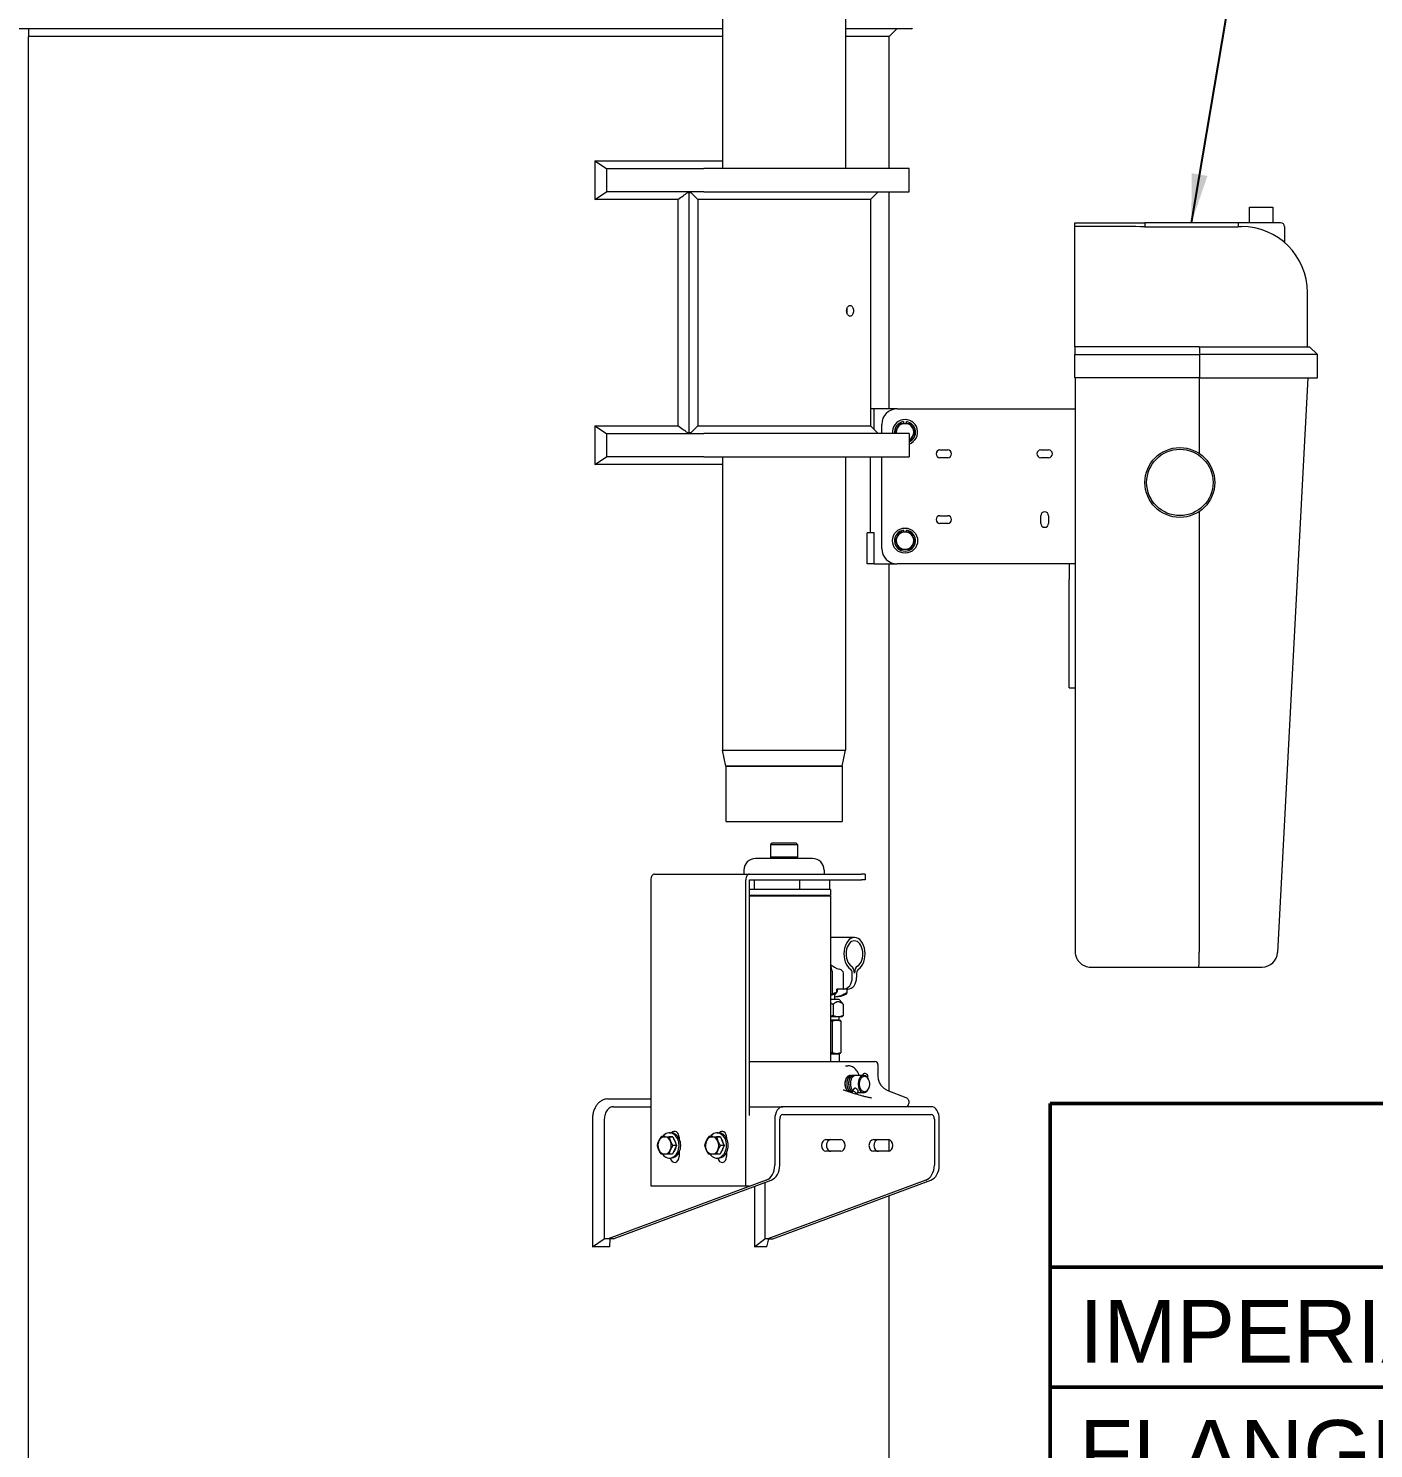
# Model space of a CAD drawing. Header units: inches. Extents: x 20 to 536, y 8 to 344.
# Drawn here: x 425.01 to 468.37, y 98.01 to 143.8 of the extents above; entities that cross this region are included whole.
import ezdxf
from ezdxf.enums import TextEntityAlignment as Align

# ---------------------------------------------------------------- set-up
doc = ezdxf.new("R2010")
doc.units = ezdxf.units.IN
doc.header["$LTSCALE"] = 16
doc.header["$MEASUREMENT"] = 0
doc.layers.get('0').update_dxf_attribs({"lineweight": 25})
for name, color, linetype, lineweight in [('Sketch Geometry(MEMCOR)', 7, 'Continuous', 50), ('Symbol (ANSI)', 7, 'Continuous', 25), ('Symbols(MEMCOR)', 7, 'Continuous', 25), ('Visible (ANSI)', 7, 'Continuous', 50)]:
    doc.layers.add(name, color=color, linetype=linetype, lineweight=lineweight)
doc.styles.add('MEMCOR', font='arial.ttf')
doc.styles.get("Standard").update_dxf_attribs({"font": 'arial.ttf'})
doc.styles.add('Standard D-E', font='arial.ttf')
doc.dimstyles.new('in [mm] D-E NeptuneBenson$7', dxfattribs={"dimscale": 16, "dimtxt": 0.15, "dimasz": 0.098425, "dimexe": 0.125, "dimexo": 0.063, "dimgap": 0.031496, "dimtad": 0, "dimtih": 1, "dimtoh": 1, "dimdec": 4, "dimrnd": 1e-08, "dimzin": 3, "dimdsep": 46, "dimlunit": 5, "dimtxsty": 'Standard D-E', "dimcen": 0.09, "dimdle": 0.393701, "dimclrd": 256, "dimclre": 256, "dimclrt": 256, "dimadec": 1, "dimazin": 1, "dimtfac": 1, "dimtofl": 0, "dimtmove": 0, "dimatfit": 3, "dimfxl": 1, "dimfrac": 1, "dimtolj": 1, "dimtzin": 4, "dimlwd": -1, "dimlwe": -1, "dimarcsym": 0})

# ---------------------------------------------------------------- blocks, each defined once
blk = doc.blocks.new('NOTES')
at = {"layer": 'Sketch Geometry(MEMCOR)'}
for p, q in [((-2.075, 1.85), (2.075, 1.85)), ((-2.075, -1.85), (-2.075, 1.85)), ((-2.075, 1.55), (2.075, 1.55)), ((-2.075, 1.33), (2.075, 1.33))]:
    blk.add_line(p, q, dxfattribs=at)
at = {"layer": 'Symbols(MEMCOR)', "color": 7, "insert": (-2.0218, 1.49), "char_height": 0.114972, "attachment_point": 1, "style": 'MEMCOR'}
blk.add_mtext('\\fArial|b0|i0;IMPERIAL CONNECTIONS', dxfattribs=at)
at = {"layer": 'Symbols(MEMCOR)', "color": 7, "insert": (-2.0218, 1.27), "char_height": 0.114972, "width": 3.913787, "attachment_point": 1, "style": 'MEMCOR'}
blk.add_mtext('\\fArial|b0|i0;FLANGES CONFORM TO ANSI B16.5, CLASS 150', dxfattribs=at)
at = {"layer": 'Symbols(MEMCOR)', "color": 7, "lineweight": 30, "flags": 63}
for tag, p in [('@Special_Notes', (-2.0218, -1.4827)), ('@Special_Notes1', (-2.0218, -1.6773))]:
    blk.add_attdef(tag, text='', height=0.115, dxfattribs=at).set_placement(p, align=Align.TOP_LEFT)

msp = doc.modelspace()

# ---------------------------------------------------------------- linework, layer by layer
at = {"layer": 'Visible (ANSI)', "linetype": 'Continuous', "lineweight": 18}
for p, q in [((447.382772, 150.28516), (447.382772, 139.28516)), ((451.352772, 150.28516), (451.352772, 139.28516)), ((447.382772, 143.78516), (396.539119, 143.78516)), ((425.009202, 143.78516), (425.009202, 143.53516)), ((453.47927, 143.78516), (451.352772, 143.78516)), ((452.758626, 143.53516), (453.008603, 143.78516)), ((425.009202, 75.28516), (425.009202, 143.53516)), ((447.382772, 143.53516), (425.009202, 143.53516)), ((452.758626, 143.53516), (451.352772, 143.53516)), ((452.761224, 139.28516), (452.761224, 143.537759)), ((443.263398, 139.534648), (443.263398, 138.285672)), ((443.263398, 139.534648), (447.382772, 139.534648)), ((443.263398, 139.534648), (443.645843, 139.28516)), ((443.645843, 139.28516), (446.777338, 139.28516)), ((443.645843, 139.28516), (443.645843, 138.53516)), ((453.397772, 139.28516), (446.777338, 139.28516)), ((453.397772, 138.53516), (453.397772, 139.28516)), ((443.263398, 138.285672), (443.645843, 138.53516)), ((445.943654, 138.285672), (443.263398, 138.285672)), ((446.777338, 138.53516), (443.645843, 138.53516)), ((445.943654, 138.285672), (445.943654, 130.984648)), ((446.262375, 138.51016), (446.298435, 138.51016)), ((446.298435, 138.51016), (446.361272, 138.51016)), ((446.298435, 138.51016), (446.298435, 130.76016)), ((446.586272, 138.28516), (446.336272, 138.53516)), ((446.586272, 138.28516), (446.586272, 130.98516)), ((452.149272, 138.28516), (446.586272, 138.28516)), ((446.777338, 138.53516), (453.397772, 138.53516)), ((452.149272, 138.28516), (452.399272, 138.53516)), ((452.149272, 138.28516), (452.149272, 130.98516)), ((452.761224, 131.53516), (452.761224, 138.53516)), ((464.376187, 137.53516), (464.376187, 138.03516)), ((464.376187, 138.03516), (465.126187, 138.03516)), ((465.126187, 138.03516), (465.126187, 137.53516)), ((458.737553, 137.53516), (460.995995, 137.53516)), ((458.737553, 137.41016), (458.737553, 137.53516)), ((458.737553, 135.28516), (458.737553, 137.41016)), ((459.852353, 137.41016), (458.737553, 137.41016)), ((464.001187, 137.53516), (460.995995, 137.53516)), ((460.995995, 137.53516), (460.995995, 137.407478)), ((464.001187, 137.53516), (464.001187, 137.406287)), ((465.376187, 137.53516), (464.001187, 137.53516)), ((464.001187, 137.41016), (464.113818, 137.41016)), ((465.501187, 137.41016), (465.501187, 136.894766)), ((458.737553, 133.53516), (458.737553, 135.28516)), ((466.238818, 133.53516), (466.238818, 135.28516)), ((458.737553, 133.53516), (458.737553, 133.28516)), ((462.75396, 133.53516), (458.737553, 133.53516)), ((458.737553, 132.53516), (458.737553, 133.28516)), ((458.737553, 133.28516), (462.765946, 133.28516)), ((462.75396, 133.53516), (466.310218, 133.53516)), ((462.765946, 132.53516), (462.765946, 133.28516)), ((466.560218, 133.28516), (462.765946, 133.28516)), ((466.310218, 133.53516), (466.560218, 133.28516)), ((466.560218, 132.53516), (466.560218, 133.28516)), ((462.765946, 132.53516), (458.737553, 132.53516)), ((458.751187, 132.53516), (458.751187, 130.378899)), ((462.751187, 132.53516), (462.751187, 130.095575)), ((462.765946, 132.53516), (466.560218, 132.53516)), ((466.251187, 132.53516), (465.27612, 114.008881)), ((452.275356, 131.53516), (452.149272, 131.53516)), ((453.017745, 131.53516), (452.275356, 131.53516)), ((452.275356, 130.859077), (452.275356, 131.53516)), ((453.017745, 131.53516), (458.376187, 131.53516)), ((458.376187, 131.53516), (458.751187, 131.53516)), ((443.263398, 130.984648), (443.263398, 129.735672)), ((443.263398, 130.984648), (445.943654, 130.984648)), ((443.263398, 130.984648), (443.645843, 130.73516)), ((446.586272, 130.98516), (446.336272, 130.73516)), ((446.586272, 130.98516), (452.149272, 130.98516)), ((452.149272, 130.98516), (452.399272, 130.73516)), ((452.517745, 130.73516), (452.517745, 131.03516)), ((453.220745, 131.121896), (453.220745, 131.06616)), ((453.314745, 131.06616), (453.314745, 131.121896)), ((443.645843, 130.73516), (446.777338, 130.73516)), ((443.645843, 130.73516), (443.645843, 129.98516)), ((446.262375, 130.76016), (446.298435, 130.76016)), ((446.361272, 130.76016), (446.298435, 130.76016)), ((453.397772, 130.73516), (446.777338, 130.73516)), ((453.397772, 130.73516), (453.397772, 129.98516)), ((454.392745, 130.21016), (454.642745, 130.21016)), ((457.642745, 130.21016), (457.892745, 130.21016)), ((458.751187, 130.378899), (458.751187, 126.53516)), ((443.263398, 129.735672), (443.645843, 129.98516)), ((447.382772, 129.735672), (443.263398, 129.735672)), ((446.777338, 129.98516), (443.645843, 129.98516)), ((446.777338, 129.98516), (453.397772, 129.98516)), ((447.382772, 129.98516), (447.382772, 120.53516)), ((451.352772, 129.98516), (451.352772, 120.53516)), ((452.142745, 129.98516), (452.142745, 127.53516)), ((452.517745, 127.03516), (452.517745, 129.98516)), ((454.642745, 129.96016), (454.392745, 129.96016)), ((457.892745, 129.96016), (457.642745, 129.96016)), ((462.751187, 128.224746), (462.751187, 114.015478)), ((454.392745, 128.09016), (454.642745, 128.09016)), ((454.642745, 127.84016), (454.392745, 127.84016)), ((457.642745, 127.84016), (457.642745, 128.09016)), ((457.892745, 128.09016), (457.892745, 127.84016)), ((452.275356, 127.53516), (452.046185, 127.53516)), ((452.046185, 126.53516), (452.046185, 127.53516)), ((452.275356, 126.53516), (452.275356, 127.53516)), ((453.220745, 127.621896), (453.220745, 127.56616)), ((453.314745, 127.56616), (453.314745, 127.621896)), ((452.275356, 126.53516), (452.046185, 126.53516)), ((452.275356, 126.53516), (453.017745, 126.53516)), ((452.761224, 109.539445), (452.761224, 126.53516)), ((458.376187, 126.53516), (453.017745, 126.53516)), ((458.751187, 126.53516), (458.376187, 126.53516)), ((458.563687, 126.53516), (458.563687, 126.03516)), ((458.751187, 126.53516), (458.751187, 114.03516)), ((458.563687, 123.03516), (458.563687, 126.03516)), ((458.563687, 122.53516), (458.563687, 123.03516)), ((458.563687, 122.53516), (458.751187, 122.53516)), ((447.382772, 120.53516), (451.352772, 120.53516)), ((447.382772, 120.53516), (447.390665, 120.53516)), ((447.492772, 120.01516), (447.382772, 120.53516)), ((447.390665, 120.53516), (451.352772, 120.53516)), ((451.242772, 120.01516), (451.352772, 120.53516)), ((447.492772, 120.01516), (451.242772, 120.01516)), ((447.492772, 120.01516), (447.492772, 118.22516)), ((447.500227, 120.01516), (447.492772, 120.01516)), ((451.242772, 120.01516), (447.500227, 120.01516)), ((451.242772, 120.01516), (451.242772, 118.22516)), ((447.492772, 118.22516), (451.242772, 118.22516)), ((448.980272, 117.53516), (448.930272, 117.48516)), ((448.930272, 117.48516), (449.805272, 117.48516)), ((448.930272, 117.48516), (448.930272, 117.08516)), ((449.755272, 117.53516), (448.980272, 117.53516)), ((449.755272, 117.53516), (449.805272, 117.48516)), ((449.805272, 117.48516), (449.805272, 117.08516)), ((450.286397, 117.03516), (448.449147, 117.03516)), ((449.805272, 117.08516), (448.930272, 117.08516)), ((448.980272, 117.03516), (448.930272, 117.08516)), ((449.755272, 117.03516), (449.805272, 117.08516)), ((445.073233, 116.347621), (445.073233, 106.487551)), ((445.193781, 116.53516), (448.257959, 116.53516)), ((448.074147, 116.66016), (448.074147, 116.53516)), ((448.137411, 106.487551), (448.137411, 116.347621)), ((448.257933, 108.746082), (448.257933, 116.347621)), ((448.257959, 116.53516), (451.864042, 116.53516)), ((448.257959, 116.34766), (451.864042, 116.34766)), ((448.409829, 116.03516), (448.409829, 116.34766)), ((449.881386, 116.03516), (449.881386, 116.34766)), ((450.661397, 116.66016), (450.661397, 116.53516)), ((450.839329, 116.03516), (450.839329, 116.34766)), ((451.98102, 116.53516), (451.864042, 116.53516)), ((451.98102, 116.34766), (451.864042, 116.34766)), ((451.98102, 116.53516), (451.98102, 116.34766)), ((448.409829, 116.03516), (448.257933, 116.03516)), ((449.881386, 116.03516), (448.409829, 116.03516)), ((450.839329, 116.03516), (449.881386, 116.03516)), ((450.861522, 116.03516), (450.839329, 116.03516)), ((450.861522, 116.03516), (450.861522, 115.84766)), ((450.861522, 115.84766), (448.257933, 115.84766)), ((450.861522, 115.82766), (448.257933, 115.82766)), ((450.736522, 115.82766), (450.736522, 115.84766)), ((450.861522, 115.82766), (450.861522, 110.49141)), ((451.637826, 114.49141), (450.861522, 114.49141)), ((462.751187, 114.015478), (462.751187, 114.015439)), ((450.915077, 113.404508), (450.915077, 112.676987)), ((451.279549, 112.82641), (451.279549, 113.337203)), ((451.567283, 113.20141), (451.567283, 113.337203)), ((451.708369, 113.337203), (451.708369, 113.20141)), ((459.251187, 113.53516), (462.736262, 113.53516)), ((462.736262, 113.53516), (464.776811, 113.53516)), ((450.993375, 112.68136), (450.993375, 112.49141)), ((451.070022, 112.73051), (451.070022, 112.82641)), ((451.279549, 112.82641), (451.070022, 112.82641)), ((451.420636, 112.82641), (451.279549, 112.82641)), ((451.401895, 112.73051), (451.401895, 112.82641)), ((451.149625, 112.49141), (450.861522, 112.49141)), ((450.948328, 112.336266), (450.948328, 111.967986)), ((450.993375, 112.57641), (451.011105, 112.57641)), ((451.149625, 112.49141), (451.240533, 112.383071)), ((451.272301, 112.336266), (451.272301, 111.967986)), ((451.110314, 111.92891), (450.861522, 111.92891)), ((451.062359, 111.82891), (450.861522, 111.82891)), ((450.923513, 111.795417), (450.923513, 110.774904)), ((451.149625, 111.82891), (451.062359, 111.82891)), ((451.212125, 111.92891), (451.110314, 111.92891)), ((451.149625, 111.82891), (451.149625, 111.92891)), ((451.149625, 111.82891), (451.173974, 111.814852)), ((451.201204, 111.795417), (451.201204, 110.774904)), ((451.212125, 111.92891), (451.240533, 111.945312)), ((448.257933, 110.49141), (449.537739, 110.49141)), ((449.537739, 110.49141), (452.295332, 110.49141)), ((450.861522, 110.74141), (451.062359, 110.74141)), ((451.062359, 110.74141), (451.149625, 110.74141)), ((451.149625, 110.74141), (451.173974, 110.755469)), ((451.149625, 110.74141), (451.149625, 110.49141)), ((451.350101, 110.357035), (451.421113, 110.357035)), ((452.395332, 110.39141), (452.395332, 110.090942)), ((451.50522, 110.044535), (451.497842, 110.044535)), ((451.564242, 110.044535), (451.556864, 110.044535)), ((451.623264, 110.044535), (451.615887, 110.044535)), ((451.935197, 110.044535), (451.674909, 110.044535)), ((451.931228, 110.093734), (451.899677, 110.044535)), ((452.065912, 110.007361), (452.049175, 109.981262)), ((452.092886, 109.90123), (452.085947, 109.917701)), ((451.622513, 109.612344), (451.562786, 109.51921)), ((451.757196, 109.525971), (451.702556, 109.440768)), ((451.935197, 109.482035), (451.729021, 109.482035)), ((452.092886, 109.625341), (452.085947, 109.60887)), ((452.680579, 109.571372), (453.298089, 109.326903)), ((443.681129, 109.284207), (445.073233, 109.284207)), ((443.873643, 109.03516), (445.073233, 109.03516)), ((448.257933, 109.03516), (449.326311, 109.03516)), ((454.116102, 109.03516), (449.326311, 109.03516)), ((453.388493, 109.186083), (453.388493, 109.13516)), ((443.190575, 108.63516), (443.190575, 104.520317)), ((443.573138, 108.63516), (443.573138, 104.769364)), ((449.069196, 108.63516), (449.069196, 107.146663)), ((449.229893, 107.146663), (449.229893, 108.63516)), ((449.326311, 108.78516), (454.116102, 108.78516)), ((454.21252, 108.63516), (454.21252, 107.146663)), ((454.373217, 107.146663), (454.373217, 108.63516)), ((445.537493, 108.069476), (445.413498, 108.069476)), ((445.537493, 108.069476), (445.661745, 108.0661)), ((445.659506, 108.06616), (445.673338, 108.06616)), ((445.661745, 108.0661), (445.785998, 108.062723)), ((445.673338, 108.19116), (445.724761, 108.19116)), ((447.069582, 108.069476), (446.945587, 108.069476)), ((447.069582, 108.069476), (447.193834, 108.0661)), ((447.191595, 108.06616), (447.205427, 108.06616)), ((447.193834, 108.0661), (447.318087, 108.062723)), ((447.205427, 108.19116), (447.25685, 108.19116)), ((445.785998, 108.062723), (445.662003, 108.062723)), ((445.841405, 107.639626), (445.777038, 107.500845)), ((445.905771, 107.778408), (445.781776, 107.778408)), ((445.785998, 108.062723), (445.845884, 107.920566)), ((445.905771, 107.778408), (445.841405, 107.639626)), ((445.845884, 107.920566), (445.905771, 107.778408)), ((445.982911, 108.050051), (445.982911, 108.011596)), ((447.318087, 108.062723), (447.194092, 108.062723)), ((447.373494, 107.639626), (447.309127, 107.500845)), ((447.43786, 107.778408), (447.313865, 107.778408)), ((447.318087, 108.062723), (447.377973, 107.920566)), ((447.43786, 107.778408), (447.373494, 107.639626)), ((447.377973, 107.920566), (447.43786, 107.778408)), ((447.515, 108.050051), (447.515, 108.011596)), ((450.717443, 107.97266), (451.19622, 107.97266)), ((452.249532, 107.97266), (452.728309, 107.97266)), ((452.761224, 107.60265), (452.761224, 107.967671)), ((445.777038, 107.500845), (445.653043, 107.500845)), ((445.673338, 107.37916), (445.724761, 107.37916)), ((445.982911, 107.558725), (445.982911, 107.425051)), ((447.309127, 107.500845), (447.185132, 107.500845)), ((447.205427, 107.37916), (447.25685, 107.37916)), ((447.515, 107.558725), (447.515, 107.425051)), ((451.19622, 107.59766), (450.717443, 107.59766)), ((452.728309, 107.59766), (452.249532, 107.59766)), ((448.791259, 106.665849), (443.699224, 104.769364)), ((443.859921, 104.769364), (448.951956, 106.665849)), ((445.073233, 106.487551), (448.137411, 106.487551)), ((448.137411, 106.487551), (448.24785, 106.487551)), ((448.417395, 106.466756), (448.417395, 104.520317)), ((448.74411, 106.588438), (448.74411, 104.769364)), ((453.934584, 106.665849), (448.842549, 104.769364)), ((449.003246, 104.769364), (454.095281, 106.665849)), ((452.761224, 75.28516), (452.761224, 106.168991)), ((443.190575, 104.520317), (443.573138, 104.769364)), ((443.754935, 104.520317), (443.190575, 104.520317)), ((443.699224, 104.769364), (443.573138, 104.769364)), ((443.859921, 104.769364), (443.699224, 104.769364)), ((443.754935, 104.520317), (443.761482, 104.769364)), ((448.417395, 104.520317), (448.74411, 104.769364)), ((448.814765, 104.520317), (448.417395, 104.520317)), ((448.842549, 104.769364), (448.74411, 104.769364)), ((448.814765, 104.520317), (448.87716, 104.769364)), ((448.842549, 104.769364), (449.003246, 104.769364))]:
    msp.add_line(p, q, dxfattribs=at)
for centre, radius in [((462.126187, 129.16016), 1.125), ((462.126187, 129.16016), 1.069494), ((453.267745, 127.28516), 0.406)]:
    msp.add_circle(centre, radius, dxfattribs=at)
for centre, radius, start, end in [((464.113818, 135.28516), 2.125, 0, 90), ((465.376187, 137.41016), 0.125, 0, 90), ((453.017745, 131.03516), 0.5, 90, 180), ((453.267745, 130.78516), 0.406, 288.6789204, 187.0740896), ((453.267745, 130.78516), 0.34, 97.9457432, 188.4565193), ((453.267745, 130.78516), 0.281, 90, 150), ((453.267745, 130.78516), 0.281, 30, 90), ((453.267745, 130.78516), 0.34, 292.484499, 82.0542568), ((453.267745, 130.78516), 0.281, 150, 190.2495574), ((453.267745, 130.78516), 0.281, 297.5634676, 330), ((453.267745, 130.78516), 0.281, 330, 30), ((454.392745, 130.08516), 0.125, 90, 270), ((454.642745, 130.08516), 0.125, 270, 90), ((457.642745, 130.08516), 0.125, 90, 270), ((457.892745, 130.08516), 0.125, 270, 90), ((457.767745, 128.09016), 0.125, 0, 180), ((454.392745, 127.96516), 0.125, 90, 270), ((454.642745, 127.96516), 0.125, 270, 90), ((457.767745, 127.84016), 0.125, 180, 0), ((453.267745, 127.28516), 0.34, 97.9457432, 82.0542568), ((453.267745, 127.28516), 0.281, 150, 210), ((453.267745, 127.28516), 0.281, 90, 150), ((453.267745, 127.28516), 0.281, 30, 90), ((453.267745, 127.28516), 0.281, 330, 30), ((453.017745, 127.03516), 0.5, 180, 270), ((453.267745, 127.28516), 0.281, 210, 270), ((453.267745, 127.28516), 0.281, 270, 330), ((448.449147, 116.66016), 0.375, 90, 180), ((450.286397, 116.66016), 0.375, 0, 90), ((464.776811, 114.03516), 0.5, 270, 356.9872125), ((452.295332, 110.39141), 0.1, 0, 90), ((453.288493, 109.13516), 0.1, 270, 0)]:
    msp.add_arc(centre, radius, start, end, dxfattribs=at)
for centre, major_axis, ratio, start_param, end_param in [((459.852353, 135.28516), (22.766058, 0), 0.093340709, 1.520540653, 1.570796327), ((445.193781, 116.347621), (0, 0.187539), 0.64278761, 0, 1.570796327), ((448.257959, 116.347621), (0, 0.187539), 0.64278761, 0, 1.570796327), ((448.257959, 116.347621), (0, 0.0000394), 0.64278761, 0, 1.570796327), ((451.637826, 113.96016), (0, -0.53125), 0.641300593, 0.381636227, 5.90154908), ((451.637826, 113.96016), (0, -0.42125), 0.641300593, 0.381636227, 5.90154908), ((451.434494, 113.96016), (0.748314, 0), 0.709929619, 3.840283688, 4.330752753), ((450.210781, 113.404508), (0.704295, 0), 0.709929619, 0, 0.392488992), ((451.477501, 113.337203), (0, 0.25), 0.641300593, 4.71238898, 5.90154908), ((451.798151, 113.337203), (0, 0.25), 0.641300593, 0.381636227, 1.570796327), ((451.082347, 113.337203), (0.197203, 0), 0.709929619, 0, 1.1891601), ((451.279549, 113.20141), (0, -0.375), 0.767289743, 0, 1.570796327), ((451.420636, 113.20141), (0, -0.375), 0.767289743, 0, 1.570796327), ((451.477501, 113.337203), (0, 0.14), 0.641300593, 4.71238898, 5.90154908), ((451.798151, 113.337203), (0, 0.14), 0.641300593, 0.381636227, 1.570796327), ((450.608689, 113.82641), (0, -1.25), 0.767289743, 0.266764607, 0.50179497), ((450.538146, 113.82641), (0, -1.25), 0.767289743, 0.343901018, 0.403891833), ((450.223107, 113.82641), (1.760738, 0), 0.70992962, 5.116280817, 5.214183953), ((450.940562, 112.864487), (0, -0.21875), 0.767289743, 0.320095174, 1.395839241), ((450.940562, 113.82641), (0, -1.25), 0.767289743, 0.055092823, 0.50179497), ((451.011105, 113.82641), (0, -1.25), 0.767289743, 0, 0.403891833), ((451.326144, 113.82641), (0, 1.25), 0.12598915, 3.545484527, 3.643387661), ((451.935197, 109.763285), (0, -0.28125), 0.641300593, 2.15200479, 7.27277317), ((451.99857, 110.050548), (0.067342, -0.043186), 0.54255578, 0, 3.141592654), ((451.630128, 109.476023), (0.067342, -0.043186), 0.54255578, 0.20731433, 3.877181266), ((449.326311, 108.63516), (0, 0.4), 0.64278761, 0, 1.570796327), ((454.116102, 108.63516), (0, 0.4), 0.64278761, 4.71238898, 6.283185307), ((449.326311, 108.63516), (0, 0.15), 0.64278761, 0, 1.570796327), ((454.116102, 108.63516), (0, 0.15), 0.64278761, 4.71238898, 6.283185307), ((445.517138, 107.78516), (0, 0.281), 0.766044443, 6.262372704, 7.309570256), ((445.673338, 107.78516), (0, -0.406), 0.766044443, 5.470063138, 10.219778564), ((445.517138, 107.78516), (0, 0.281), 0.766044443, 5.215175153, 6.262372704), ((445.673338, 107.78516), (0, 0.281), 0.766044443, 6.206618635, 6.283185307), ((445.724761, 107.78516), (0, -0.406), 0.766044443, 0, 3.141592654), ((445.839277, 108.050051), (0, 0.1875), 0.766044443, 4.71238898, 7.008291597), ((447.049227, 107.78516), (0, 0.281), 0.766044443, 6.262372704, 7.309570256), ((447.205427, 107.78516), (0, -0.406), 0.766044443, 5.470063138, 10.219778564), ((447.049227, 107.78516), (0, 0.281), 0.766044443, 5.215175153, 6.262372704), ((447.205427, 107.78516), (0, 0.281), 0.766044443, 6.206618635, 6.283185307), ((447.25685, 107.78516), (0, -0.406), 0.766044443, 0, 3.141592654), ((447.371366, 108.050051), (0, 0.1875), 0.766044443, 4.71238898, 7.008291597), ((445.517138, 107.78516), (0, -0.281), 0.766044443, 4.167977602, 5.215175153), ((445.517138, 107.78516), (0, -0.281), 0.766044443, 5.215175153, 6.262372704), ((445.517138, 107.78516), (0, -0.281), 0.766044443, 6.262372704, 7.309570256), ((445.517138, 107.78516), (0, 0.281), 0.766044443, 4.167977602, 5.215175153), ((445.673338, 107.78516), (0, -0.281), 0.766044443, 0.667045637, 1.38572426), ((445.673338, 107.78516), (0, -0.281), 0.766044443, 1.709850178, 2.437314821), ((447.049227, 107.78516), (0, -0.281), 0.766044443, 4.167977602, 5.215175153), ((447.049227, 107.78516), (0, -0.281), 0.766044443, 5.215175153, 6.262372704), ((447.049227, 107.78516), (0, -0.281), 0.766044443, 6.262372704, 7.309570256), ((447.049227, 107.78516), (0, 0.281), 0.766044443, 4.167977602, 5.215175153), ((447.205427, 107.78516), (0, -0.281), 0.766044443, 0.667045637, 1.38572426), ((447.205427, 107.78516), (0, -0.281), 0.766044443, 1.709850178, 2.437314821), ((450.717443, 107.78516), (0, -0.1875), 0.766044443, 3.141592654, 6.283185307), ((450.87814, 107.78516), (0, 0.1875), 0.766044443, 0, 3.141592654), ((451.19622, 107.78516), (0, 0.1875), 0.766044443, 3.141592654, 6.283185307), ((452.249532, 107.78516), (0, -0.1875), 0.766044443, 3.141592654, 6.283185307), ((452.410228, 107.78516), (0, 0.1875), 0.766044443, 0, 3.141592654), ((452.728309, 107.78516), (0, 0.1875), 0.766044443, 3.141592654, 6.283185307), ((445.839277, 107.425051), (0, -0.1875), 0.766044443, 4.959650679, 7.853981634), ((447.371366, 107.425051), (0, -0.1875), 0.766044443, 4.959650679, 7.853981634), ((448.686173, 107.146663), (0, -0.5), 0.766044443, 0.277922798, 1.570796327), ((448.84687, 107.146663), (0, -0.5), 0.766044443, 0.277922798, 1.570796327), ((453.829498, 107.146663), (0, -0.5), 0.766044443, 0.277922798, 1.570796327), ((453.990195, 107.146663), (0, -0.5), 0.766044443, 0.277922798, 1.570796327)]:
    msp.add_ellipse(centre, major_axis=major_axis, ratio=ratio, start_param=start_param, end_param=end_param, dxfattribs=at)
msp.add_ellipse((451.958216, 109.763285), major_axis=(0, 0.25125), ratio=0.641300593, dxfattribs=at)
for points in [[(453.47927, 143.78516), (453.489695, 143.795578), (453.500115, 143.805995), (453.51053, 143.81641)], [(462.75396, 133.53516), (462.757888, 133.451859), (462.761889, 133.368465), (462.765946, 133.28516)], [(451.271833, 109.580963), (451.279033, 109.578121), (451.286233, 109.575472), (451.293407, 109.573021)], [(451.561534, 109.484456), (451.56244, 109.484279), (451.563345, 109.484112), (451.564252, 109.483954)]]:
    msp.add_open_spline(points, degree=3, dxfattribs=at)
for points, knots in [([(445.943654, 138.285672), (446.000379, 138.32546), (446.057063, 138.365308), (446.163292, 138.440151), (446.21285, 138.475134), (446.262375, 138.51016)], [-1.0791040223, -1.0791040223, -1.0791040223, -1.0791040223, -0.549986918, -0.549986918, -0.0867577359, -0.0867577359, -0.0867577359, -0.0867577359]), ([(460.995995, 137.407478), (461.07898, 137.406902), (461.162148, 137.406297), (461.543267, 137.403631), (461.840691, 137.402005), (462.127024, 137.402005), (462.241376, 137.402005), (462.360442, 137.402245), (462.481417, 137.402765)], [26.213517074, 26.213517074, 26.213517074, 26.213517074, 26.824810769, 26.824810769, 29.016237352, 29.016237352, 29.016237352, 29.891417752, 29.891417752, 29.891417752, 29.891417752]), ([(462.481417, 137.402765), (462.538738, 137.403072), (462.59579, 137.403422), (462.695848, 137.404363), (462.738661, 137.404843), (462.780801, 137.405345)], [-55.1561514955, -55.1561514955, -55.1561514955, -55.1561514955, -54.7075950751, -54.7075950751, -54.3637081452, -54.3637081452, -54.3637081452, -54.3637081452]), ([(462.780801, 137.405345), (462.824005, 137.405883), (462.866905, 137.406251), (463.194125, 137.408495), (463.445489, 137.406819), (463.72107, 137.403749), (463.80879, 137.402438), (463.912882, 137.401932), (463.945322, 137.40206), (463.984319, 137.403364), (463.995441, 137.404236), (464.000627, 137.405645), (464.001187, 137.405966), (464.001187, 137.406287)], [-37.914858437, -37.914858437, -37.914858437, -37.914858437, -37.674676988, -37.674676988, -36.064935499, -36.064935499, -35.345048353, -35.345048353, -34.968662607, -34.968662607, -34.699552539, -34.699552539, -34.624049898, -34.624049898, -34.624049898, -34.624049898]), ([(451.498525, 134.523285), (451.484649, 134.523285), (451.469638, 134.527601), (451.441652, 134.545143), (451.428687, 134.55837), (451.408051, 134.588883), (451.399005, 134.608207), (451.38696, 134.650552), (451.383974, 134.673574), (451.383974, 134.716747), (451.38696, 134.739769), (451.399005, 134.782114), (451.408051, 134.801437), (451.428687, 134.831951), (451.441652, 134.845178), (451.469638, 134.86272), (451.484649, 134.867035), (451.498525, 134.867035)], [0.657968957, 0.657968957, 0.657968957, 0.657968957, 0.822461156, 0.822461156, 0.986953354, 0.986953354, 1.151445634, 1.151445634, 1.315937914, 1.315937914, 1.480430194, 1.480430194, 1.644922474, 1.644922474, 1.809414672, 1.809414672, 1.973906871, 1.973906871, 1.973906871, 1.973906871]), ([(451.406875, 134.69516), (451.406875, 134.716749), (451.404336, 134.739771), (451.398242, 134.764513), (451.397287, 134.768029), (451.396262, 134.771483)], [0, 0, 0, 0, 0.1645019825, 0.1645019825, 0.19223365, 0.19223365, 0.19223365, 0.19223365]), ([(451.396262, 134.618838), (451.397287, 134.622292), (451.398242, 134.625808), (451.404336, 134.65055), (451.406875, 134.673572), (451.406875, 134.69516)], [2.4397971112, 2.4397971112, 2.4397971112, 2.4397971112, 2.4675287787, 2.4675287787, 2.6320307613, 2.6320307613, 2.6320307613, 2.6320307613]), ([(451.498525, 134.867035), (451.5124, 134.867035), (451.526986, 134.86272), (451.553438, 134.845178), (451.565314, 134.831951), (451.583906, 134.801437), (451.591863, 134.782114), (451.602371, 134.739769), (451.604932, 134.716747), (451.604932, 134.69516), (451.604932, 134.673574), (451.602371, 134.650552), (451.591863, 134.608207), (451.583906, 134.588883), (451.565314, 134.55837), (451.553438, 134.545143), (451.526986, 134.527601), (451.5124, 134.523285), (451.498525, 134.523285)], [1.973906871, 1.973906871, 1.973906871, 1.973906871, 2.138399069, 2.138399069, 2.302891268, 2.302891268, 2.467383548, 2.467383548, 2.631875828, 2.631875828, 2.631875828, 2.796368108, 2.796368108, 2.960860387, 2.960860387, 3.125352586, 3.125352586, 3.289844785, 3.289844785, 3.289844785, 3.289844785]), ([(446.262375, 130.76016), (446.215253, 130.793488), (446.168101, 130.826775), (446.061878, 130.901628), (446.002788, 130.943171), (445.943654, 130.984648)], [-0.9923463129, -0.9923463129, -0.9923463129, -0.9923463129, -0.5515922999, -0.5515922999, 0, 0, 0, 0]), ([(458.751187, 114.03516), (458.751187, 114.031351), (458.751231, 114.027542), (458.751405, 114.019925), (458.751535, 114.016118), (458.751709, 114.012313)], [0, 0, 0, 0, 0.02179182287, 0.02179182287, 0.04358364573, 0.04358364573, 0.04358364573, 0.04358364573]), ([(458.751709, 114.012313), (458.752906, 113.98616), (458.756196, 113.959978), (458.771069, 113.887503), (458.787112, 113.843894), (458.827799, 113.765549), (458.852028, 113.7314), (458.906858, 113.670168), (458.937806, 113.643642), (458.999155, 113.601865), (459.029856, 113.58554), (459.122966, 113.547285), (459.187188, 113.53516), (459.251187, 113.53516)], [0, 0, 0, 0, 0.149800817, 0.149800817, 0.428588717, 0.428588717, 0.707376616, 0.707376616, 1.001725402, 1.001725402, 1.272561917, 1.272561917, 1.806967326, 1.806967326, 1.806967326, 1.806967326]), ([(462.736262, 113.53516), (462.736269, 113.53516), (462.736276, 113.535161), (462.737973, 113.535254), (462.739697, 113.546317), (462.743146, 113.590959), (462.744827, 113.625765), (462.747732, 113.714779), (462.748928, 113.768125), (462.750623, 113.88651), (462.751106, 113.950412), (462.751187, 114.015439)], [-0.001946091, -0.001946091, -0.001946091, -0.001946091, 0, 0, 0.46111037, 0.46111037, 0.957424131, 0.957424131, 1.453469453, 1.453469453, 1.949372756, 1.949372756, 1.949372756, 1.949372756]), ([(451.78924, 110.044535), (451.786419, 110.052166), (451.783478, 110.059717), (451.758162, 110.121463), (451.72958, 110.171253), (451.660233, 110.256566), (451.619365, 110.292237), (451.532416, 110.339485), (451.487482, 110.353237), (451.43478, 110.356804), (451.427946, 110.357035), (451.421113, 110.357035)], [6.806087718, 6.806087718, 6.806087718, 6.806087718, 6.852028682, 6.852028682, 7.186013, 7.186013, 7.518658822, 7.518658822, 7.810601888, 7.810601888, 7.853981634, 7.853981634, 7.853981634, 7.853981634]), ([(451.497842, 110.044535), (451.482783, 110.044535), (451.467823, 110.041275), (451.438779, 110.028354), (451.424831, 110.01871), (451.392997, 109.987875), (451.376542, 109.963714), (451.350363, 109.905736), (451.340951, 109.872306), (451.331055, 109.801255), (451.330673, 109.764351), (451.339001, 109.691968), (451.347518, 109.65716), (451.373093, 109.593073), (451.390061, 109.564581), (451.413605, 109.537632), (451.417225, 109.533775), (451.420924, 109.530112)], [-16.493275383, -16.493275383, -16.493275383, -16.493275383, -16.30466323, -16.30466323, -16.114805784, -16.114805784, -15.838348084, -15.838348084, -15.556511065, -15.556511065, -15.277042507, -15.277042507, -15.000044981, -15.000044981, -14.716355137, -14.716355137, -14.666253805, -14.666253805, -14.666253805, -14.666253805]), ([(451.432139, 109.526402), (451.428576, 109.529754), (451.425082, 109.533283), (451.401209, 109.559132), (451.383707, 109.58703), (451.357023, 109.650189), (451.347921, 109.684635), (451.338345, 109.756796), (451.338099, 109.793852), (451.346784, 109.865315), (451.355594, 109.899027), (451.380687, 109.95811), (451.396707, 109.983037), (451.434238, 110.02174), (451.455437, 110.034884), (451.495321, 110.045611), (451.513376, 110.045751), (451.531038, 110.041313)], [-2.409206202, -2.409206202, -2.409206202, -2.409206202, -2.361659526, -2.361659526, -2.077179172, -2.077179172, -1.800507874, -1.800507874, -1.520293729, -1.520293729, -1.239659034, -1.239659034, -0.962969243, -0.962969243, -0.680307281, -0.680307281, -0.455394909, -0.455394909, -0.455394909, -0.455394909]), ([(451.556856, 110.044535), (451.551763, 110.044535), (451.546664, 110.044162), (451.519296, 110.040125), (451.497699, 110.029682), (451.458608, 109.995912), (451.441412, 109.973089), (451.413353, 109.917062), (451.402907, 109.884141), (451.390941, 109.813862), (451.38949, 109.777278), (451.395677, 109.70459), (451.403201, 109.669172), (451.426879, 109.603576), (451.442922, 109.574132), (451.480988, 109.526358), (451.502567, 109.50826), (451.527684, 109.495788), (451.529532, 109.494916), (451.531387, 109.494086)], [-11.987219716, -11.987219716, -11.987219716, -11.987219716, -11.923148901, -11.923148901, -11.642581456, -11.642581456, -11.36604087, -11.36604087, -11.08169527, -11.08169527, -10.803406962, -10.803406962, -10.525403075, -10.525403075, -10.242948778, -10.242948778, -9.966294699, -9.966294699, -9.944416003, -9.944416003, -9.944416003, -9.944416003]), ([(451.56346, 109.485643), (451.555006, 109.487669), (451.546629, 109.490544), (451.514496, 109.505018), (451.492232, 109.522616), (451.453372, 109.569344), (451.437045, 109.597958), (451.412457, 109.662257), (451.404375, 109.697262), (451.396942, 109.769721), (451.397769, 109.8065), (451.408525, 109.877241), (451.418365, 109.910464), (451.445322, 109.967642), (451.462085, 109.991252), (451.500609, 110.026878), (451.522071, 110.038336), (451.559565, 110.04556), (451.574962, 110.045105), (451.590055, 110.041313)], [-7.208537418, -7.208537418, -7.208537418, -7.208537418, -7.111379055, -7.111379055, -6.830041978, -6.830041978, -6.550339786, -6.550339786, -6.2735198, -6.2735198, -5.994604043, -5.994604043, -5.71184336, -5.71184336, -5.435473357, -5.435473357, -5.154205072, -5.154205072, -4.961874882, -4.961874882, -4.961874882, -4.961874882]), ([(451.615884, 110.044535), (451.61368, 110.044535), (451.611475, 110.044466), (451.586656, 110.042888), (451.564517, 110.034097), (451.524225, 110.003187), (451.506334, 109.981672), (451.476883, 109.928319), (451.465623, 109.896906), (451.451359, 109.828044), (451.448659, 109.791211), (451.452653, 109.718021), (451.459049, 109.682355), (451.480516, 109.615449), (451.495566, 109.584959), (451.5277, 109.540495), (451.543099, 109.524569), (451.559741, 109.512192)], [-7.47976339, -7.47976339, -7.47976339, -7.47976339, -7.452093404, -7.452093404, -7.168448934, -7.168448934, -6.891339244, -6.891339244, -6.611911602, -6.611911602, -6.329845298, -6.329845298, -6.053348763, -6.053348763, -5.771531572, -5.771531572, -5.561235702, -5.561235702, -5.561235702, -5.561235702]), ([(451.561371, 109.51665), (451.548475, 109.527058), (451.536371, 109.53965), (451.506488, 109.578843), (451.490936, 109.608628), (451.468258, 109.674557), (451.461215, 109.709972), (451.455859, 109.783255), (451.45789, 109.820438), (451.470999, 109.890059), (451.481678, 109.921906), (451.510145, 109.976602), (451.527682, 109.998969), (451.567413, 110.03166), (451.589322, 110.04143), (451.624295, 110.045279), (451.636792, 110.044399), (451.649075, 110.041312)], [-11.470856245, -11.470856245, -11.470856245, -11.470856245, -11.304939929, -11.304939929, -11.023965895, -11.023965895, -10.747518044, -10.747518044, -10.464034921, -10.464034921, -10.18538219, -10.18538219, -9.907760057, -9.907760057, -9.624926797, -9.624926797, -9.468248044, -9.468248044, -9.468248044, -9.468248044]), ([(451.674909, 110.044535), (451.652662, 110.044535), (451.630684, 110.037415), (451.589935, 110.009823), (451.571474, 109.989725), (451.540424, 109.938653), (451.528214, 109.908015), (451.512057, 109.840467), (451.508283, 109.80422), (451.510058, 109.731214), (451.515409, 109.695151), (451.53489, 109.626727), (451.549097, 109.59514), (451.571511, 109.561337), (451.576401, 109.554664), (451.581493, 109.548383)], [-2.972007741, -2.972007741, -2.972007741, -2.972007741, -2.693159029, -2.693159029, -2.416610786, -2.416610786, -2.135972908, -2.135972908, -1.8559664, -1.8559664, -1.579075232, -1.579075232, -1.295965315, -1.295965315, -1.221431112, -1.221431112, -1.221431112, -1.221431112]), ([(452.680579, 109.571372), (452.650334, 109.583345), (452.620534, 109.600658), (452.563841, 109.645968), (452.536982, 109.673975), (452.488732, 109.739408), (452.467362, 109.776821), (452.432254, 109.858552), (452.418524, 109.902856), (452.400062, 109.995093), (452.395332, 110.043014), (452.395332, 110.090942)], [3.436501174, 3.436501174, 3.436501174, 3.436501174, 3.691678735, 3.691678735, 3.946856297, 3.946856297, 4.202033858, 4.202033858, 4.457211419, 4.457211419, 4.71238898, 4.71238898, 4.71238898, 4.71238898]), ([(451.293407, 109.573021), (451.415801, 109.531199), (451.542368, 109.489556), (451.743418, 109.428259), (451.814363, 109.407457), (451.925268, 109.377491), (451.964131, 109.367442), (452.044453, 109.348351), (452.087542, 109.33899), (452.126534, 109.332613)], [0, 0, 0, 0, 1.11600467, 1.11600467, 1.700339028, 1.700339028, 2.006666596, 2.006666596, 2.329618113, 2.329618113, 2.329618113, 2.329618113]), ([(451.757188, 109.525976), (451.757704, 109.526771), (451.758132, 109.527606), (451.760035, 109.532449), (451.759993, 109.537698), (451.75636, 109.550096), (451.752776, 109.557267), (451.743612, 109.571556), (451.737455, 109.579574), (451.723227, 109.595029), (451.715143, 109.60245), (451.699195, 109.614504), (451.690243, 109.619955), (451.672433, 109.627315), (451.663557, 109.629195), (451.655802, 109.629195), (451.648047, 109.629195), (451.640444, 109.627315), (451.629392, 109.620761), (451.625405, 109.616805), (451.622521, 109.612338)], [-0.4788576828, -0.4788576828, -0.4788576828, -0.4788576828, -0.4620024339, -0.4620024339, -0.3850081531, -0.3850081531, -0.3080138724, -0.3080138724, -0.2310195916, -0.2310195916, -0.1540253109, -0.1540253109, -0.0770126554, -0.0770126554, 0, 0, 0, 0.0770126554, 0.0770126554, 0.137170062, 0.137170062, 0.137170062, 0.137170062]), ([(443.681129, 109.284207), (443.650654, 109.284207), (443.619068, 109.280295), (443.556077, 109.263811), (443.524673, 109.251244), (443.464293, 109.217988), (443.435272, 109.197274), (443.381485, 109.149363), (443.356722, 109.122162), (443.313058, 109.064442), (443.292617, 109.032009), (443.256509, 108.961348), (443.240841, 108.923122), (443.215643, 108.843345), (443.206093, 108.801729), (443.193557, 108.718005), (443.190575, 108.675896), (443.190575, 108.63516)], [2.493739269, 2.493739269, 2.493739269, 2.493739269, 2.80762841, 2.80762841, 3.121517551, 3.121517551, 3.435406691, 3.435406691, 3.749295832, 3.749295832, 4.059700152, 4.059700152, 4.370104472, 4.370104472, 4.680508793, 4.680508793, 4.990913113, 4.990913113, 4.990913113, 4.990913113]), ([(443.873643, 109.03516), (443.836147, 109.03516), (443.796029, 109.025102), (443.721979, 108.98413), (443.688053, 108.953214), (443.634643, 108.882067), (443.611493, 108.837228), (443.580737, 108.738879), (443.573138, 108.685367), (443.573138, 108.63516)], [-4.61390457, -4.61390457, -4.61390457, -4.61390457, -4.2272784, -4.2272784, -3.840652231, -3.840652231, -3.458081139, -3.458081139, -3.075510048, -3.075510048, -3.075510048, -3.075510048]), ([(452.126534, 109.332613), (452.133709, 109.331439), (452.140458, 109.330241), (452.151427, 109.328455), (452.156093, 109.327762), (452.167181, 109.326341), (452.173109, 109.325842), (452.180084, 109.325569), (452.181848, 109.325535), (452.183485, 109.325535)], [0, 0, 0, 0, 0.0580289434, 0.0580289434, 0.1082563852, 0.1082563852, 0.190354775, 0.190354775, 0.2204582207, 0.2204582207, 0.2204582207, 0.2204582207]), ([(453.298089, 109.326903), (453.310944, 109.321813), (453.322562, 109.314858), (453.342669, 109.298789), (453.351186, 109.289689), (453.365361, 109.270466), (453.371036, 109.260335), (453.379936, 109.239614), (453.383166, 109.229017), (453.387444, 109.207643), (453.388493, 109.196862), (453.388493, 109.186083)], [0.294908521, 0.294908521, 0.294908521, 0.294908521, 0.550086082, 0.550086082, 0.805263643, 0.805263643, 1.060441204, 1.060441204, 1.315618766, 1.315618766, 1.570796327, 1.570796327, 1.570796327, 1.570796327])]:
    msp.add_open_spline(points, degree=3, knots=knots, dxfattribs=at)
for points, weights in [([(453.024391, 130.92566), (453.062038, 130.990867), (453.105509, 131.06616)], [1, 1.0379548493, 1]), ([(453.105509, 131.06616), (453.192451, 131.06616), (453.267745, 131.06616)], [1, 1.0379548493, 1]), ([(453.267745, 131.06616), (453.343038, 131.06616), (453.42998, 131.06616)], [1, 1.0379548493, 1]), ([(453.42998, 131.06616), (453.473451, 130.990867), (453.511098, 130.92566)], [1, 1.0379548493, 1]), ([(452.943274, 130.78516), (452.986745, 130.860454), (453.024391, 130.92566)], [1, 1.0379548493, 1]), ([(452.972141, 130.73516), (452.958278, 130.759173), (452.943274, 130.78516)], [1.01695520528, 1.01278254647, 1]), ([(453.42998, 130.50416), (453.413499, 130.50416), (453.397772, 130.50416)], [1, 1.00698017344, 1.01139293734]), ([(453.511098, 130.64466), (453.473451, 130.579454), (453.42998, 130.50416)], [1, 1.0379548493, 1]), ([(453.511098, 130.92566), (453.548745, 130.860454), (453.592215, 130.78516)], [1, 1.0379548493, 1]), ([(453.592215, 130.78516), (453.548745, 130.709867), (453.511098, 130.64466)], [1, 1.0379548493, 1]), ([(452.943274, 127.28516), (452.986745, 127.360454), (453.024391, 127.42566)], [1, 1.0379548493, 1]), ([(453.024391, 127.42566), (453.062038, 127.490867), (453.105509, 127.56616)], [1, 1.0379548493, 1]), ([(453.105509, 127.56616), (453.192451, 127.56616), (453.267745, 127.56616)], [1, 1.0379548493, 1]), ([(453.267745, 127.56616), (453.343038, 127.56616), (453.42998, 127.56616)], [1, 1.0379548493, 1]), ([(453.42998, 127.56616), (453.473451, 127.490867), (453.511098, 127.42566)], [1, 1.0379548493, 1]), ([(453.511098, 127.42566), (453.548745, 127.360454), (453.592215, 127.28516)], [1, 1.0379548493, 1]), ([(453.024391, 127.14466), (452.986745, 127.209867), (452.943274, 127.28516)], [1, 1.0379548493, 1]), ([(453.105509, 127.00416), (453.062038, 127.079454), (453.024391, 127.14466)], [1, 1.0379548493, 1]), ([(453.267745, 127.00416), (453.192451, 127.00416), (453.105509, 127.00416)], [1, 1.0379548493, 1]), ([(453.42998, 127.00416), (453.343038, 127.00416), (453.267745, 127.00416)], [1, 1.0379548493, 1]), ([(453.511098, 127.14466), (453.473451, 127.079454), (453.42998, 127.00416)], [1, 1.0379548493, 1]), ([(453.592215, 127.28516), (453.548745, 127.209867), (453.511098, 127.14466)], [1, 1.0379548493, 1]), ([(450.861522, 112.381298), (450.903239, 112.363539), (450.948328, 112.336266)], [1.45600128486, 1.43241293614, 1.3976395859]), ([(451.272301, 112.336266), (451.110314, 112.486779), (450.948328, 112.336266)], [1.3976395859, 1.6138551823, 1.3976395859]), ([(451.272301, 112.336266), (451.255774, 112.364907), (451.240533, 112.383071)], [1.3976395859, 1.4342023205, 1.45839930921]), ([(450.948328, 111.967986), (450.903239, 111.954774), (450.861522, 111.946171)], [2.02554940853, 2.0759451899, 2.11013094586]), ([(450.861522, 111.811457), (450.89149, 111.8048), (450.923513, 111.795417)], [3.46281725353, 3.41239385108, 3.34375465086]), ([(450.923513, 111.795417), (450.99792, 111.82891), (451.062359, 111.82891)], [3.34375465086, 3.60239497321, 3.60239497321]), ([(451.110314, 111.92891), (451.035136, 111.92891), (450.948328, 111.967986)], [2.04395250875, 2.04395250875, 1.89720332115]), ([(451.062359, 111.82891), (451.126797, 111.82891), (451.201204, 111.795417)], [3.60239497321, 3.60239497321, 3.34375465086]), ([(451.272301, 111.967986), (451.185493, 111.92891), (451.110314, 111.92891)], [1.89720332115, 2.04395250875, 2.04395250875]), ([(451.201204, 111.795417), (451.187039, 111.80731), (451.173974, 111.814852)], [3.34375465086, 3.43122842815, 3.48911802597]), ([(451.240533, 111.945312), (451.255774, 111.954111), (451.272301, 111.967986)], [2.11360631737, 2.0785384811, 2.02554940852]), ([(450.923513, 110.774904), (450.89149, 110.76552), (450.861522, 110.758864)], [3.34375465086, 3.41239385108, 3.46281725353]), ([(451.062359, 110.74141), (450.99792, 110.74141), (450.923513, 110.774904)], [3.60239497321, 3.60239497321, 3.34375465086]), ([(451.201204, 110.774904), (451.126797, 110.74141), (451.062359, 110.74141)], [3.34375465086, 3.60239497321, 3.60239497321]), ([(451.173974, 110.755469), (451.187039, 110.763011), (451.201204, 110.774904)], [3.48911802597, 3.43122842815, 3.34375465086]), ([(445.332999, 107.930694), (445.362871, 107.995103), (445.413498, 108.069476)], [1, 1.0379548493, 1]), ([(445.413498, 108.069476), (445.463952, 108.067667), (445.521618, 108.0661)], [1, 1.0379548493, 1]), ([(445.521618, 108.0661), (445.579284, 108.064533), (445.662003, 108.062723)], [1, 1.0379548493, 1]), ([(446.865088, 107.930694), (446.89496, 107.995103), (446.945587, 108.069476)], [1, 1.0379548493, 1]), ([(446.945587, 108.069476), (446.996041, 108.067667), (447.053707, 108.0661)], [1, 1.0379548493, 1]), ([(447.053707, 108.0661), (447.111372, 108.064533), (447.194092, 108.062723)], [1, 1.0379548493, 1]), ([(445.284765, 107.791913), (445.303126, 107.866286), (445.332999, 107.930694)], [1, 1.0379548493, 1]), ([(445.328519, 107.649755), (445.300726, 107.715731), (445.284765, 107.791913)], [1, 1.0379548493, 1]), ([(445.404538, 107.507598), (445.356312, 107.58378), (445.328519, 107.649755)], [1, 1.0379548493, 1]), ([(445.701277, 107.639626), (445.671405, 107.575218), (445.653043, 107.500845)], [1, 1.0379548493, 1]), ([(445.662003, 108.062723), (445.677963, 107.986541), (445.705757, 107.920566)], [1, 1.0379548493, 1]), ([(445.781776, 107.778408), (445.731149, 107.704035), (445.701277, 107.639626)], [1, 1.0379548493, 1]), ([(445.705757, 107.920566), (445.73355, 107.85459), (445.781776, 107.778408)], [1, 1.0379548493, 1]), ([(446.816854, 107.791913), (446.835215, 107.866286), (446.865088, 107.930694)], [1, 1.0379548493, 1]), ([(446.860608, 107.649755), (446.832815, 107.715731), (446.816854, 107.791913)], [1, 1.0379548493, 1]), ([(446.936627, 107.507598), (446.888401, 107.58378), (446.860608, 107.649755)], [1, 1.0379548493, 1]), ([(447.233366, 107.639626), (447.203493, 107.575218), (447.185132, 107.500845)], [1, 1.0379548493, 1]), ([(447.194092, 108.062723), (447.210052, 107.986541), (447.237846, 107.920566)], [1, 1.0379548493, 1]), ([(447.313865, 107.778408), (447.263238, 107.704035), (447.233366, 107.639626)], [1, 1.0379548493, 1]), ([(447.237846, 107.920566), (447.265639, 107.85459), (447.313865, 107.778408)], [1, 1.0379548493, 1]), ([(445.512658, 107.504221), (445.454992, 107.505788), (445.404538, 107.507598)], [1, 1.0379548493, 1]), ([(445.653043, 107.500845), (445.570324, 107.502654), (445.512658, 107.504221)], [1, 1.0379548493, 1]), ([(447.044747, 107.504221), (446.987081, 107.505788), (446.936627, 107.507598)], [1, 1.0379548493, 1]), ([(447.185132, 107.500845), (447.102413, 107.502654), (447.044747, 107.504221)], [1, 1.0379548493, 1])]:
    msp.add_rational_spline(points, weights, degree=2, dxfattribs=at)

# ---------------------------------------------------------------- block references
at = {"xscale": 17.6, "yscale": 17.6, "zscale": 17.6}
msp.add_blockref('NOTES', (494.462002, 76.57853), dxfattribs=at)

# ---------------------------------------------------------------- leaders
at = {"layer": 'Symbol (ANSI)', "annotation_type": 0, "has_hookline": 1, "hookline_direction": 0, "text_width": 42.201366}
msp.add_leader([(462.498591, 137.53516), (468.357627, 172.047889), (469.93243, 172.047889)], dimstyle='in [mm] D-E NeptuneBenson$7', override={"dimtad": 0}, dxfattribs=at)

doc.saveas('drawing.dxf')
